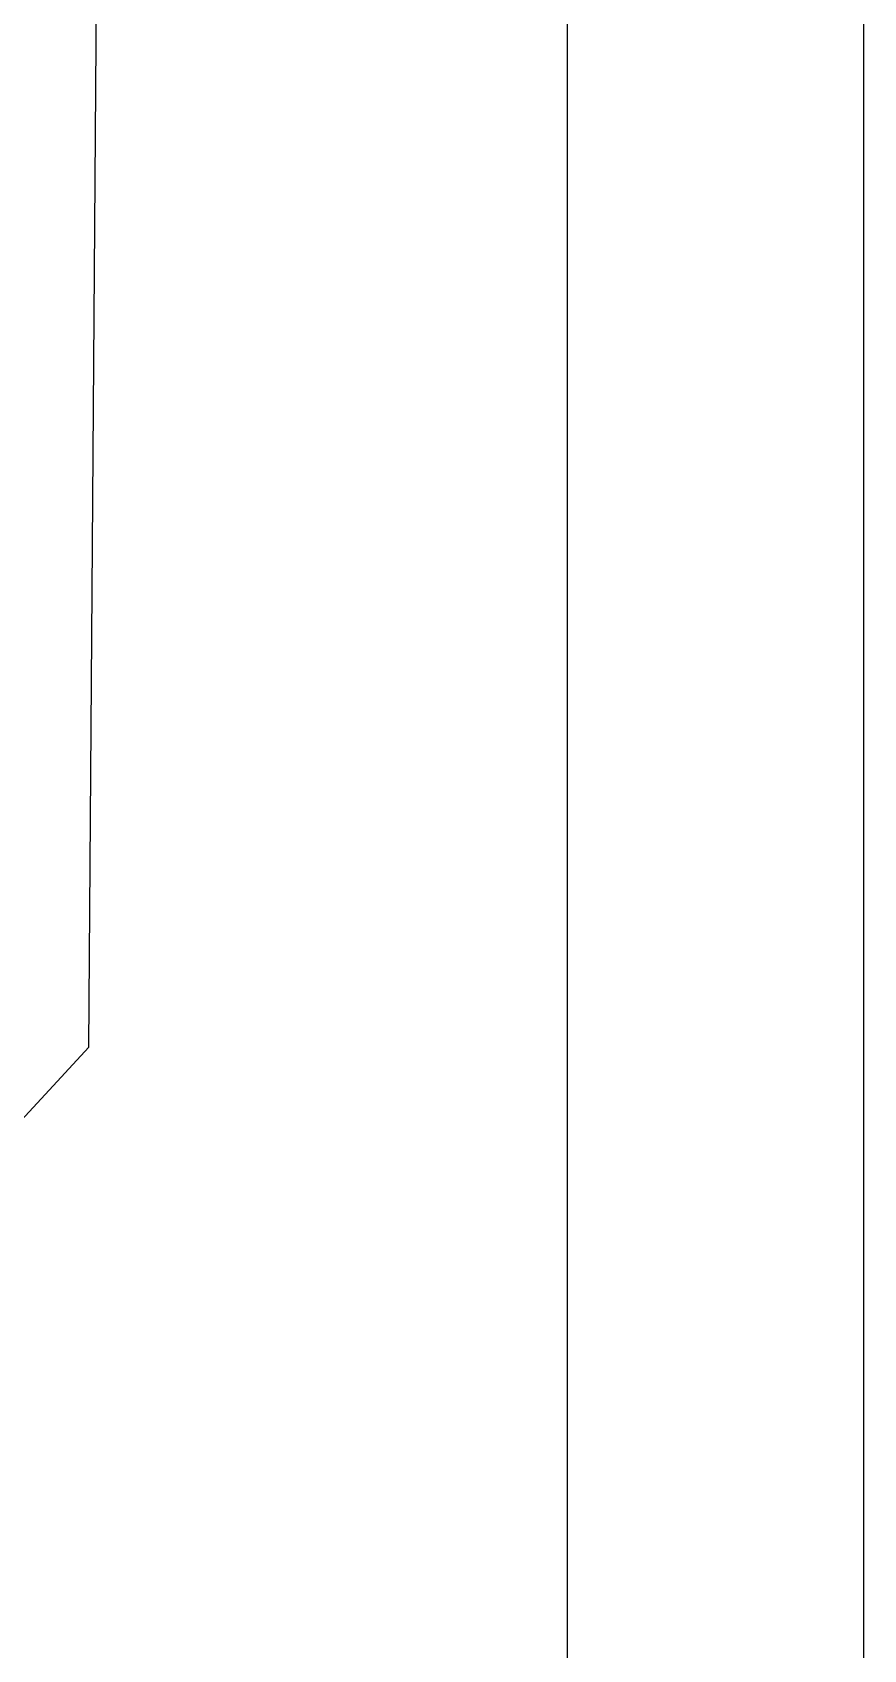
# Model space of a CAD drawing. Header units: millimetres. Extents: x 2822564 to 2991989, y -324396 to -253399.
# Drawn here: x 2937764 to 2940882, y -315663 to -309600 of the extents above; entities that cross this region are included whole.
import ezdxf

# ---------------------------------------------------------------- set-up
doc = ezdxf.new("R2010")
doc.units = ezdxf.units.MM
doc.layers.add('Azbilt', color=10, linetype='Continuous')

# ---------------------------------------------------------------- blocks, each defined once
blk = doc.blocks.new('Azbilt up25-s')
at = {"layer": 'Azbilt', "color": 85, "true_color": 0x58ba48}
for p, q in [((1907891.9, -364386.3), (1907847, -359592.8)), ((1906852.8, -365547.1), (1907891.9, -364386.3))]:
    blk.add_line(p, q, dxfattribs=at)

msp = doc.modelspace()

# ---------------------------------------------------------------- linework, layer by layer
at = {"color": 150, "ltscale": 0.5}
for points in [[(2940882, -290278.2), (2894206.5, -290278.2), (2894206.5, -324395.7), (2940882, -324395.7)], [(2940882, -290278.2), (2894206.5, -290278.2), (2894206.5, -324395.7), (2940882, -324395.7)], [(2939770.6, -291389.5), (2899763.1, -291389.5), (2899763.1, -318839.1), (2939770.6, -318839.1)], [(2939770.6, -291389.5), (2899763.1, -291389.5), (2899763.1, -318839.1), (2939770.6, -318839.1)]]:
    msp.add_lwpolyline(points, close=True, dxfattribs=at)

# ---------------------------------------------------------------- block references
at = {"layer": 'Azbilt', "rotation": 359.0474403818827}
msp.add_blockref('Azbilt up25-s', (1036405.8, 82649.7), dxfattribs=at)

doc.saveas('drawing.dxf')
